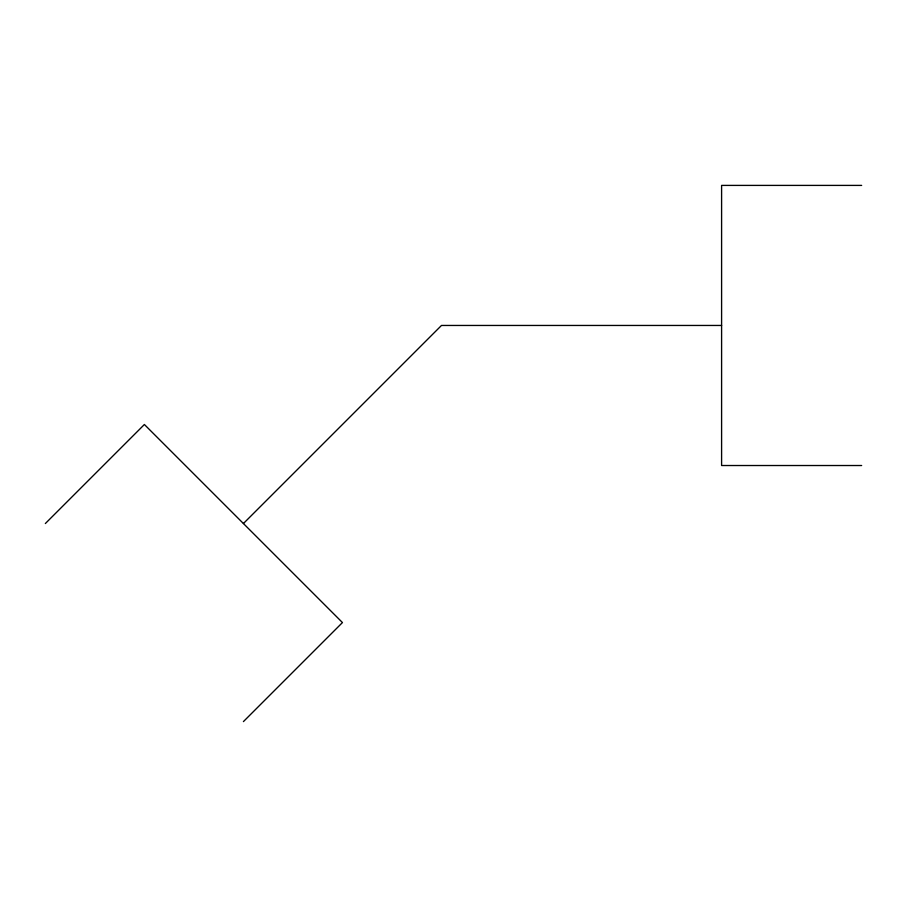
<?xml version="1.0" encoding="UTF-8"?>
<svg xmlns="http://www.w3.org/2000/svg" width="907" height="907" viewBox="0 0 907 907"><rect width="100%" height="100%" fill="white"/><g stroke="black" fill="none" stroke-linecap="round" stroke-linejoin="round"><path stroke-width="1.36" d="M45.35 523.532L144.383 424.499L342.449 622.565L243.416 721.598M243.416 523.532L441.482 325.454L721.598 325.454M861.65 185.402L721.598 185.402L721.598 465.518L861.65 465.518"/></g></svg>
